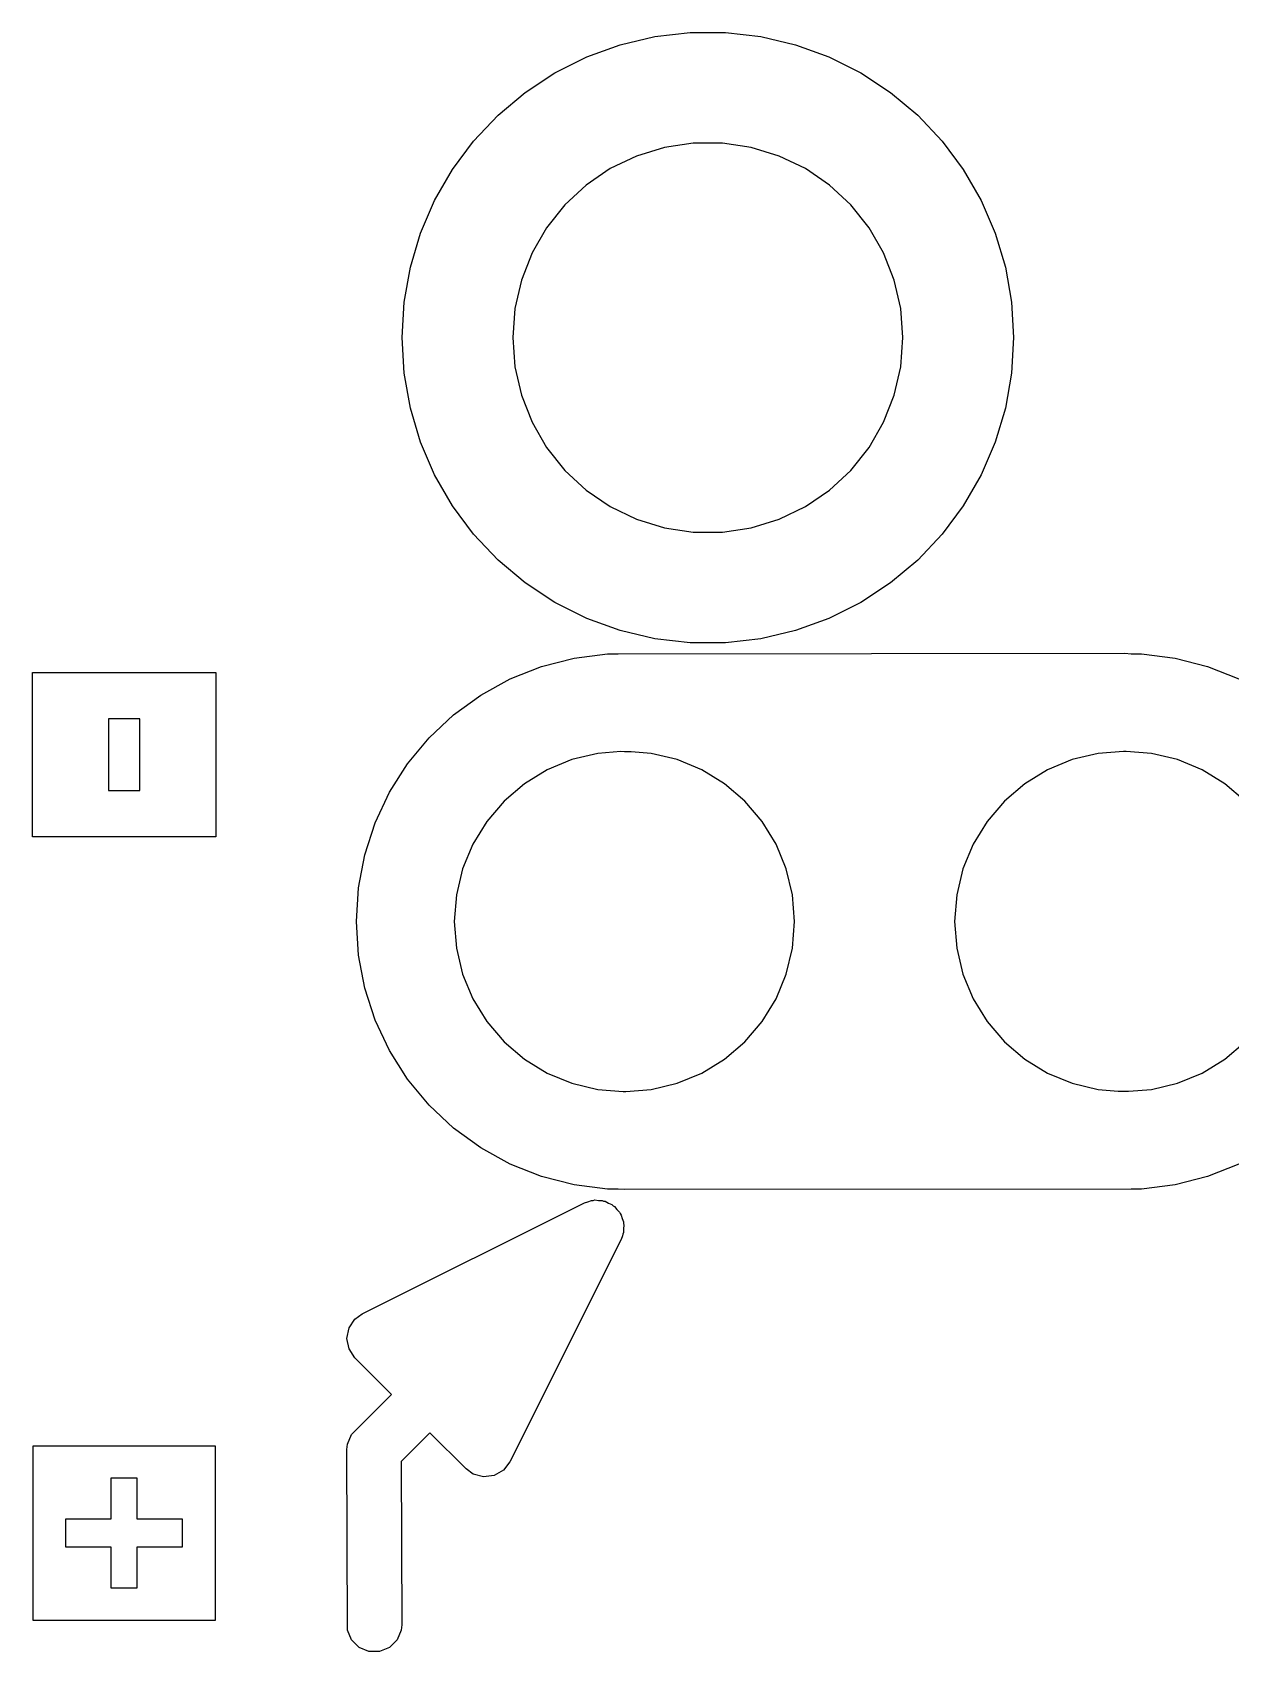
# Model space of a CAD drawing. Extents: x 48.4 to 110.5, y -108.5 to -46.7.
# Drawn here: x 48.44 to 59.39, y -61.54 to -46.74 of the extents above; entities that cross this region are included whole.
import ezdxf

# ---------------------------------------------------------------- set-up
doc = ezdxf.new("R2010")
doc.units = 0
doc.layers.add('BLACK', color=7, linetype='CONTINUOUS')

msp = doc.modelspace()

# ---------------------------------------------------------------- linework, layer by layer
at = {"layer": 'BLACK', "linetype": 'CONTINUOUS'}
for p, q in [((54.124827, -46.778447), (54.447543, -46.740727)), ((54.447543, -46.740727), (54.772457, -46.740727)), ((54.772457, -46.740727), (55.095173, -46.778447)), ((53.503353, -46.964504), (53.808672, -46.853377)), ((53.808672, -46.853377), (54.124827, -46.778447)), ((55.095173, -46.778447), (55.411328, -46.853377)), ((55.411328, -46.853377), (55.716647, -46.964504)), ((53.213, -47.110325), (53.503353, -46.964504)), ((55.716647, -46.964504), (56.007, -47.110325)), ((52.941539, -47.288868), (53.213, -47.110325)), ((56.007, -47.110325), (56.278461, -47.288868)), ((52.692641, -47.497718), (52.941539, -47.288868)), ((56.278461, -47.288868), (56.527359, -47.497718)), ((52.469672, -47.734051), (52.692641, -47.497718)), ((56.527359, -47.497718), (56.750328, -47.734051)), ((52.275647, -47.994672), (52.469672, -47.734051)), ((54.476757, -47.752), (54.213248, -47.791717)), ((54.743243, -47.752), (54.476757, -47.752)), ((55.006752, -47.791717), (54.743243, -47.752)), ((56.750328, -47.734051), (56.944353, -47.994672)), ((53.958602, -47.870265), (53.718507, -47.985889)), ((54.213248, -47.791717), (53.958602, -47.870265)), ((55.261398, -47.870265), (55.006752, -47.791717)), ((55.501493, -47.985889), (55.261398, -47.870265)), ((52.11319, -48.276055), (52.275647, -47.994672)), ((53.718507, -47.985889), (53.498326, -48.136005)), ((55.721674, -48.136005), (55.501493, -47.985889)), ((56.944353, -47.994672), (57.10681, -48.276055)), ((53.498326, -48.136005), (53.302979, -48.317262)), ((55.917021, -48.317262), (55.721674, -48.136005)), ((51.984499, -48.574396), (52.11319, -48.276055)), ((53.302979, -48.317262), (53.136828, -48.525608)), ((56.083172, -48.525608), (55.917021, -48.317262)), ((57.10681, -48.276055), (57.235501, -48.574396)), ((53.136828, -48.525608), (53.003585, -48.756391)), ((56.216415, -48.756391), (56.083172, -48.525608)), ((51.891313, -48.885659), (51.984499, -48.574396)), ((57.235501, -48.574396), (57.328687, -48.885659)), ((53.003585, -48.756391), (52.906227, -49.004456)), ((56.313773, -49.004456), (56.216415, -48.756391)), ((51.834892, -49.205636), (51.891313, -48.885659)), ((57.328687, -48.885659), (57.385108, -49.205636)), ((52.906227, -49.004456), (52.846928, -49.26426)), ((56.373072, -49.26426), (56.313773, -49.004456)), ((51.816, -49.53), (51.834892, -49.205636)), ((52.846928, -49.26426), (52.827014, -49.53)), ((56.392986, -49.53), (56.373072, -49.26426)), ((57.385108, -49.205636), (57.404, -49.53)), ((51.834892, -49.854364), (51.816, -49.53)), ((52.827014, -49.53), (52.846928, -49.79574)), ((56.373072, -49.79574), (56.392986, -49.53)), ((57.404, -49.53), (57.385108, -49.854364)), ((51.891313, -50.174341), (51.834892, -49.854364)), ((52.846928, -49.79574), (52.906227, -50.055544)), ((56.313773, -50.055544), (56.373072, -49.79574)), ((57.385108, -49.854364), (57.328687, -50.174341)), ((52.906227, -50.055544), (53.003585, -50.303609)), ((56.216415, -50.303609), (56.313773, -50.055544)), ((51.984499, -50.485604), (51.891313, -50.174341)), ((57.328687, -50.174341), (57.235501, -50.485604)), ((53.003585, -50.303609), (53.136828, -50.534392)), ((56.083172, -50.534392), (56.216415, -50.303609)), ((52.11319, -50.783945), (51.984499, -50.485604)), ((53.136828, -50.534392), (53.302979, -50.742738)), ((55.917021, -50.742738), (56.083172, -50.534392)), ((57.235501, -50.485604), (57.10681, -50.783945)), ((53.302979, -50.742738), (53.498326, -50.923995)), ((55.721674, -50.923995), (55.917021, -50.742738)), ((52.275647, -51.065328), (52.11319, -50.783945)), ((57.10681, -50.783945), (56.944353, -51.065328)), ((53.498326, -50.923995), (53.718507, -51.074111)), ((55.501493, -51.074111), (55.721674, -50.923995)), ((52.469672, -51.325949), (52.275647, -51.065328)), ((53.718507, -51.074111), (53.958602, -51.189735)), ((55.261398, -51.189735), (55.501493, -51.074111)), ((56.944353, -51.065328), (56.750328, -51.325949)), ((52.692641, -51.562282), (52.469672, -51.325949)), ((53.958602, -51.189735), (54.213248, -51.268283)), ((54.213248, -51.268283), (54.476757, -51.308)), ((54.476757, -51.308), (54.743243, -51.308)), ((54.743243, -51.308), (55.006752, -51.268283)), ((55.006752, -51.268283), (55.261398, -51.189735)), ((56.750328, -51.325949), (56.527359, -51.562282)), ((52.941539, -51.771132), (52.692641, -51.562282)), ((56.527359, -51.562282), (56.278461, -51.771132)), ((53.213, -51.949675), (52.941539, -51.771132)), ((56.278461, -51.771132), (56.007, -51.949675)), ((53.503353, -52.095496), (53.213, -51.949675)), ((56.007, -51.949675), (55.716647, -52.095496)), ((53.808672, -52.206623), (53.503353, -52.095496)), ((54.124827, -52.281553), (53.808672, -52.206623)), ((55.411328, -52.206623), (55.095173, -52.281553)), ((55.716647, -52.095496), (55.411328, -52.206623)), ((54.447543, -52.319273), (54.124827, -52.281553)), ((54.772457, -52.319273), (54.447543, -52.319273)), ((55.095173, -52.281553), (54.772457, -52.319273)), ((53.090908, -52.533912), (53.388916, -52.457396)), ((53.388916, -52.457396), (53.694163, -52.418835)), ((53.694163, -52.418835), (53.785587, -52.418835)), ((53.785587, -52.418835), (53.789263, -52.41785)), ((53.789263, -52.41785), (58.42, -52.414)), ((58.42, -52.414), (58.478737, -52.41785)), ((58.478737, -52.41785), (58.482413, -52.418835)), ((58.482413, -52.418835), (58.573837, -52.418835)), ((58.573837, -52.418835), (58.879084, -52.457396)), ((58.879084, -52.457396), (59.177092, -52.533912)), ((48.437403, -52.887935), (48.437403, -52.590278)), ((48.437403, -52.590278), (50.114597, -52.590278)), ((50.114597, -52.590278), (50.114597, -52.887935)), ((52.535224, -52.795397), (52.804841, -52.647174)), ((52.804841, -52.647174), (53.090908, -52.533912)), ((59.177092, -52.533912), (59.463159, -52.647174)), ((52.286311, -52.976243), (52.535224, -52.795397)), ((48.437403, -53.013769), (48.437403, -52.887935)), ((50.114597, -52.887935), (50.114597, -53.792065)), ((48.437403, -53.792065), (48.437403, -53.013769)), ((49.420066, -53.013769), (49.131934, -53.013769)), ((49.131934, -53.013769), (49.131934, -53.666231)), ((49.420066, -53.666231), (49.420066, -53.013769)), ((52.062027, -53.18686), (52.286311, -52.976243)), ((51.865908, -53.423926), (52.062027, -53.18686)), ((53.367543, -53.385304), (53.142139, -53.478669)), ((53.604777, -53.328349), (53.367543, -53.385304)), ((53.814772, -53.311822), (53.604777, -53.328349)), ((53.848, -53.314), (53.814772, -53.311822)), ((53.908264, -53.313949), (53.848, -53.314)), ((54.091223, -53.328349), (53.908264, -53.313949)), ((54.328457, -53.385304), (54.091223, -53.328349)), ((54.553861, -53.478669), (54.328457, -53.385304)), ((57.939543, -53.385304), (57.714139, -53.478669)), ((58.176777, -53.328349), (57.939543, -53.385304)), ((58.407262, -53.310209), (58.176777, -53.328349)), ((58.43247, -53.310188), (58.407262, -53.310209)), ((58.663223, -53.328349), (58.43247, -53.310188)), ((58.900457, -53.385304), (58.663223, -53.328349)), ((59.125861, -53.478669), (58.900457, -53.385304)), ((51.701049, -53.683703), (51.865908, -53.423926)), ((53.142139, -53.478669), (52.934116, -53.606146)), ((54.761884, -53.606146), (54.553861, -53.478669)), ((57.714139, -53.478669), (57.506116, -53.606146)), ((59.333884, -53.606146), (59.125861, -53.478669)), ((49.131934, -53.666231), (49.420066, -53.666231)), ((51.570048, -53.962095), (51.701049, -53.683703)), ((52.934116, -53.606146), (52.748595, -53.764595)), ((54.947405, -53.764595), (54.761884, -53.606146)), ((57.506116, -53.606146), (57.320595, -53.764595)), ((59.519405, -53.764595), (59.333884, -53.606146)), ((48.437403, -54.089722), (48.437403, -53.792065)), ((50.114597, -53.792065), (50.114597, -54.089722)), ((52.748595, -53.764595), (52.590146, -53.950116)), ((55.105854, -53.950116), (54.947405, -53.764595)), ((57.320595, -53.764595), (57.162146, -53.950116)), ((51.474971, -54.25471), (51.570048, -53.962095)), ((52.590146, -53.950116), (52.462669, -54.158139)), ((55.233331, -54.158139), (55.105854, -53.950116)), ((57.162146, -53.950116), (57.034669, -54.158139)), ((50.114597, -54.089722), (48.437403, -54.089722)), ((51.417319, -54.556934), (51.474971, -54.25471)), ((52.462669, -54.158139), (52.369304, -54.383543)), ((55.326696, -54.383543), (55.233331, -54.158139)), ((57.034669, -54.158139), (56.941304, -54.383543)), ((52.369304, -54.383543), (52.312349, -54.620777)), ((55.383651, -54.620777), (55.326696, -54.383543)), ((56.941304, -54.383543), (56.884349, -54.620777)), ((51.398, -54.864), (51.417319, -54.556934)), ((52.312349, -54.620777), (52.293207, -54.864)), ((55.402793, -54.864), (55.383651, -54.620777)), ((56.884349, -54.620777), (56.865207, -54.864)), ((51.417319, -55.171066), (51.398, -54.864)), ((52.293207, -54.864), (52.312349, -55.107223)), ((55.383651, -55.107223), (55.402793, -54.864)), ((56.865207, -54.864), (56.884349, -55.107223)), ((51.474971, -55.47329), (51.417319, -55.171066)), ((52.312349, -55.107223), (52.369304, -55.344457)), ((55.326696, -55.344457), (55.383651, -55.107223)), ((56.884349, -55.107223), (56.941304, -55.344457)), ((51.570048, -55.765905), (51.474971, -55.47329)), ((52.369304, -55.344457), (52.462669, -55.569861)), ((55.233331, -55.569861), (55.326696, -55.344457)), ((56.941304, -55.344457), (57.034669, -55.569861)), ((52.462669, -55.569861), (52.590146, -55.777884)), ((55.105854, -55.777884), (55.233331, -55.569861)), ((57.034669, -55.569861), (57.162146, -55.777884)), ((51.701049, -56.044297), (51.570048, -55.765905)), ((52.590146, -55.777884), (52.748595, -55.963405)), ((54.947405, -55.963405), (55.105854, -55.777884)), ((57.162146, -55.777884), (57.320595, -55.963405)), ((51.865908, -56.304074), (51.701049, -56.044297)), ((52.748595, -55.963405), (52.934116, -56.121854)), ((54.761884, -56.121854), (54.947405, -55.963405)), ((57.320595, -55.963405), (57.506116, -56.121854)), ((59.333884, -56.121854), (59.519405, -55.963405)), ((52.934116, -56.121854), (53.142139, -56.249331)), ((54.553861, -56.249331), (54.761884, -56.121854)), ((57.506116, -56.121854), (57.714139, -56.249331)), ((59.125861, -56.249331), (59.333884, -56.121854)), ((52.062027, -56.54114), (51.865908, -56.304074)), ((53.142139, -56.249331), (53.367543, -56.342696)), ((53.367543, -56.342696), (53.604777, -56.399651)), ((54.091223, -56.399651), (54.328457, -56.342696)), ((54.328457, -56.342696), (54.553861, -56.249331)), ((57.714139, -56.249331), (57.939543, -56.342696)), ((57.939543, -56.342696), (58.176777, -56.399651)), ((58.663223, -56.399651), (58.900457, -56.342696)), ((58.900457, -56.342696), (59.125861, -56.249331)), ((53.604777, -56.399651), (53.835529, -56.417811)), ((53.835529, -56.417811), (53.860737, -56.41779)), ((53.860737, -56.41779), (54.091223, -56.399651)), ((58.176777, -56.399651), (58.359735, -56.41405)), ((58.359735, -56.41405), (58.42, -56.414)), ((58.42, -56.414), (58.453227, -56.416177)), ((58.453227, -56.416177), (58.663223, -56.399651)), ((52.286311, -56.751757), (52.062027, -56.54114)), ((52.535224, -56.932603), (52.286311, -56.751757)), ((52.804841, -57.080826), (52.535224, -56.932603)), ((53.090908, -57.194088), (52.804841, -57.080826)), ((59.463159, -57.080826), (59.177092, -57.194088)), ((53.388916, -57.270604), (53.090908, -57.194088)), ((59.177092, -57.194088), (58.879084, -57.270604)), ((53.694163, -57.309165), (53.388916, -57.270604)), ((53.785587, -57.309165), (53.694163, -57.309165)), ((53.789263, -57.31015), (53.785587, -57.309165)), ((53.848, -57.314), (53.789263, -57.31015)), ((58.478737, -57.31015), (53.848, -57.314)), ((58.482413, -57.309165), (58.478737, -57.31015)), ((58.573837, -57.309165), (58.482413, -57.309165)), ((58.879084, -57.270604), (58.573837, -57.309165)), ((51.450197, -58.450393), (53.482197, -57.434393)), ((53.482197, -57.434393), (53.514391, -57.425576)), ((53.514391, -57.425576), (53.545228, -57.412804)), ((53.545228, -57.412804), (53.561032, -57.412804)), ((53.561032, -57.412804), (53.576278, -57.408629)), ((53.576278, -57.408629), (53.609397, -57.412804)), ((53.609397, -57.412804), (53.642772, -57.412804)), ((53.642772, -57.412804), (53.657373, -57.418851)), ((53.657373, -57.418851), (53.673057, -57.420829)), ((53.673057, -57.420829), (53.702053, -57.437358)), ((53.702053, -57.437358), (53.732892, -57.450132)), ((53.732892, -57.450132), (53.74407, -57.46131)), ((53.74407, -57.46131), (53.7578, -57.469137)), ((53.7578, -57.469137), (53.778262, -57.495502)), ((53.778262, -57.495502), (53.801868, -57.519108)), ((53.801868, -57.519108), (53.807916, -57.533711)), ((53.807916, -57.533711), (53.817607, -57.546197)), ((53.817607, -57.546197), (53.826423, -57.578391)), ((53.826423, -57.578391), (53.839196, -57.609228)), ((53.839196, -57.609228), (53.839196, -57.625032)), ((53.839196, -57.625032), (53.843371, -57.640278)), ((53.843371, -57.640278), (53.839196, -57.673397)), ((53.839196, -57.673397), (53.839196, -57.706772)), ((53.817607, -57.769803), (52.801607, -59.801803)), ((53.831171, -57.737057), (53.817607, -57.769803)), ((53.833148, -57.721373), (53.831171, -57.737057)), ((53.839196, -57.706772), (53.833148, -57.721373)), ((51.312, -58.674), (51.33103, -58.578329)), ((51.33103, -58.578329), (51.385223, -58.497223)), ((51.385223, -58.497223), (51.450197, -58.450393)), ((51.33103, -58.769671), (51.312, -58.674)), ((51.385223, -58.850777), (51.33103, -58.769671)), ((51.719242, -59.184796), (51.385223, -58.850777)), ((51.354436, -59.550803), (51.719242, -59.184796)), ((51.316804, -59.641227), (51.354133, -59.551107)), ((51.354133, -59.551107), (51.354436, -59.550803)), ((52.069455, -59.535009), (51.807651, -59.797675)), ((52.401223, -59.866777), (52.069455, -59.535009)), ((48.443753, -59.951937), (48.443753, -59.654281)), ((48.443753, -59.654281), (50.108247, -59.654281)), ((50.108247, -59.654281), (50.108247, -59.951937)), ((51.312, -59.69), (51.316804, -59.641227)), ((51.316804, -61.338973), (51.312, -59.69)), ((51.807651, -59.797675), (51.812, -61.2902)), ((52.466197, -59.913607), (52.401223, -59.866777)), ((52.560278, -59.939371), (52.466197, -59.913607)), ((52.7418, -59.878863), (52.657057, -59.927171)), ((52.801607, -59.801803), (52.7418, -59.878863)), ((48.443753, -60.325794), (48.443753, -59.951937)), ((49.396253, -59.951938), (49.155747, -59.951938)), ((49.155747, -59.951938), (49.155747, -60.325794)), ((49.396253, -60.325794), (49.396253, -59.951938)), ((50.108247, -59.951937), (50.108247, -60.952062)), ((52.657057, -59.927171), (52.560278, -59.939371)), ((48.443753, -60.952063), (48.443753, -60.325794)), ((49.155747, -60.325794), (48.741409, -60.325794)), ((48.741409, -60.325794), (48.741409, -60.578206)), ((49.810591, -60.325794), (49.396253, -60.325794)), ((49.810591, -60.578206), (49.810591, -60.325794)), ((48.741409, -60.578206), (49.155747, -60.578206)), ((49.155747, -60.578206), (49.155747, -60.952063)), ((49.396253, -60.952063), (49.396253, -60.578206)), ((49.396253, -60.578206), (49.810591, -60.578206)), ((48.443753, -61.249719), (48.443753, -60.952063)), ((49.155747, -60.952063), (49.396253, -60.952063)), ((50.108247, -60.952062), (50.108247, -60.952063)), ((50.108247, -60.952063), (50.108247, -61.249719)), ((50.108247, -61.249719), (48.443753, -61.249719)), ((51.354133, -61.429093), (51.316804, -61.338973)), ((51.807196, -61.338973), (51.769867, -61.429093)), ((51.812, -61.2902), (51.807196, -61.338973)), ((51.423107, -61.498067), (51.354133, -61.429093)), ((51.513227, -61.535396), (51.423107, -61.498067)), ((51.610773, -61.535396), (51.513227, -61.535396)), ((51.700893, -61.498067), (51.610773, -61.535396)), ((51.769867, -61.429093), (51.700893, -61.498067))]:
    msp.add_line(p, q, dxfattribs=at)

doc.saveas('drawing.dxf')
